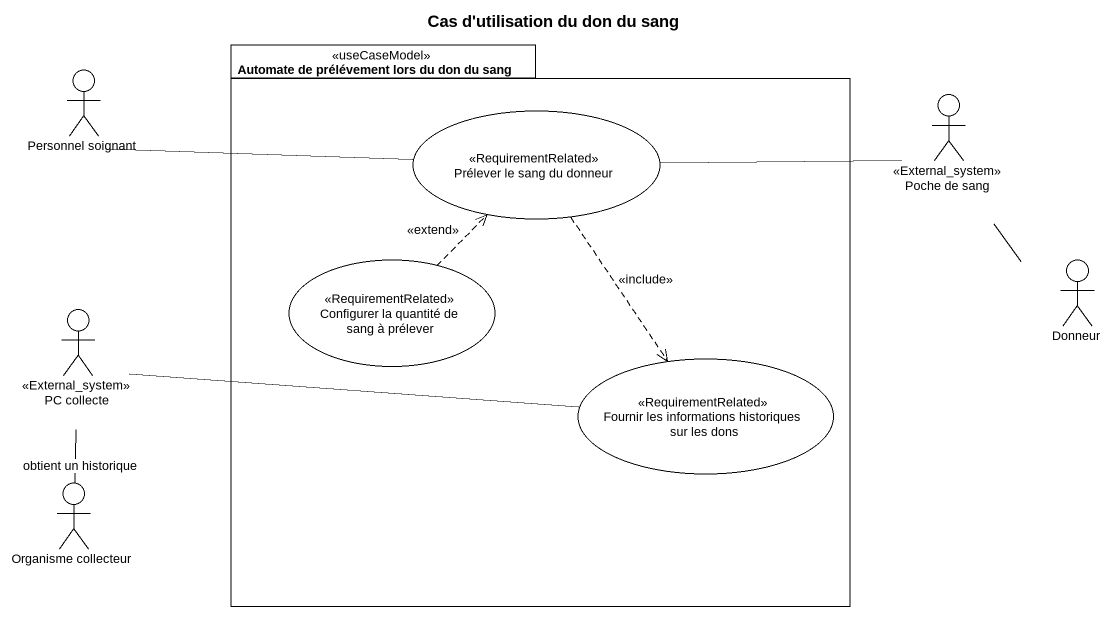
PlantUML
@startuml
title Cas d'utilisation du don du sang
package "Automate de prélévement lors du don du sang" as Automate_de_prélévement <<useCaseModel>> {
  usecase "Prélever le sang du donneur" as Prélever_le_sang_du_donneur <<RequirementRelated>>
  usecase "Configurer la quantité de sang à prélever" as Configurer_la_quantité_de <<RequirementRelated>>
  usecase "Fournir les informations historiques sur les dons" as Fournir_les_informations <<RequirementRelated>>
}
actor "Personnel soignant" as Personnel_soignant
actor "Poche de sang" as Poche_de_sang <<External_system>>
actor Donneur
actor "PC collecte" as PC_collecte <<External_system>>
actor "Organisme collecteur" as Organisme_collecteur
Personnel_soignant -right- Prélever_le_sang_du_donneur
Prélever_le_sang_du_donneur -right- Poche_de_sang
Prélever_le_sang_du_donneur ..> Fournir_les_informations : <<include>>
Configurer_la_quantité_de .up.> Prélever_le_sang_du_donneur : <<extend>>
Donneur -up- Poche_de_sang
Fournir_les_informations -left- PC_collecte
Organisme_collecteur -up- PC_collecte : obtient un historique
@enduml
